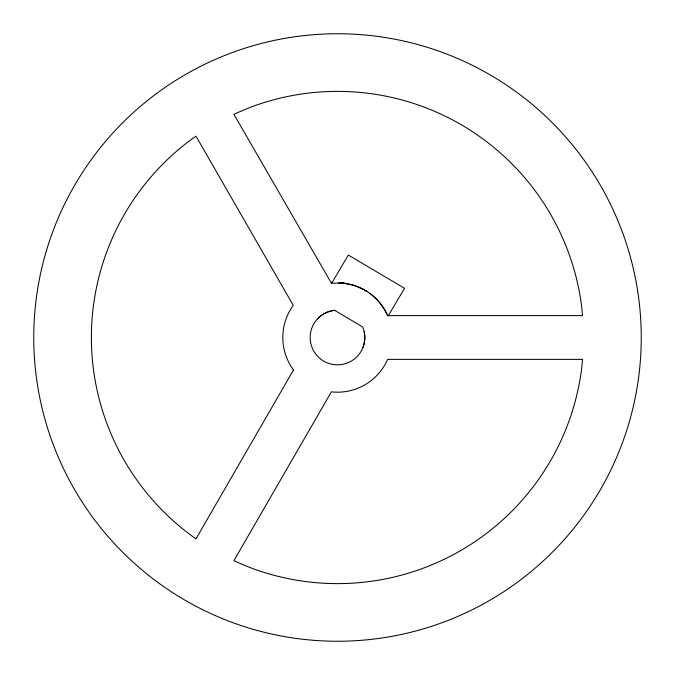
<?xml version="1.0" encoding="UTF-8"?>
<svg xmlns="http://www.w3.org/2000/svg" width="675" height="675" viewBox="0 0 675 675"><rect width="100%" height="100%" fill="white"/><g stroke="black" fill="none" stroke-linecap="round" stroke-linejoin="round"><path stroke-width="1.01" d="M362.829 347.566C365.504 341.018 365.369 333.501 362.677 326.978L334.648 310.306C328.269 311.2 321.941 313.951 317.663 318.887M331.746 283.137L348.342 255.066L404.527 288.293L388.201 315.892M338.605 282.842L340.419 282.909M343.128 283.129L344.461 283.255L340.934 282.918M342.436 283.061L354.4 285.483L363.85 289.575A54.692 54.692 0 0 0 344.351 283.238M343.524 283.163L331.391 283.171L233.887 114.286L246.898 108.658A246.122 246.122 0 0 1 581.681 306.652L582.533 315.622L387.602 315.622C382.835 304.552 374.228 295.228 363.656 289.474M364.23 289.811L366.803 291.322L365.327 290.461M369.647 293.254A54.692 54.692 0 0 1 386.986 314.212M364.247 331.822A27.346 27.346 0 0 1 342.242 364.433A27.346 27.346 0 0 1 310.416 341.297A27.346 27.346 0 0 1 334.648 310.306M582.533 359.378L581.681 368.348A246.122 246.122 0 0 1 246.898 566.333L233.887 560.714L331.391 391.829L334.066 392.082A54.692 54.692 0 0 0 386.986 360.788L387.602 359.378L582.533 359.378M293.498 369.959L196.028 538.785L192.831 536.617A246.139 246.139 0 0 1 192.822 138.375L196.028 136.215L293.254 305.353A54.692 54.692 0 0 0 293.254 369.647L293.498 369.959M185.625 600.556A303.75 303.75 0 0 0 641.25 337.5A303.75 303.75 0 0 0 185.625 74.444A303.75 303.75 0 0 0 185.625 600.556"/></g></svg>
